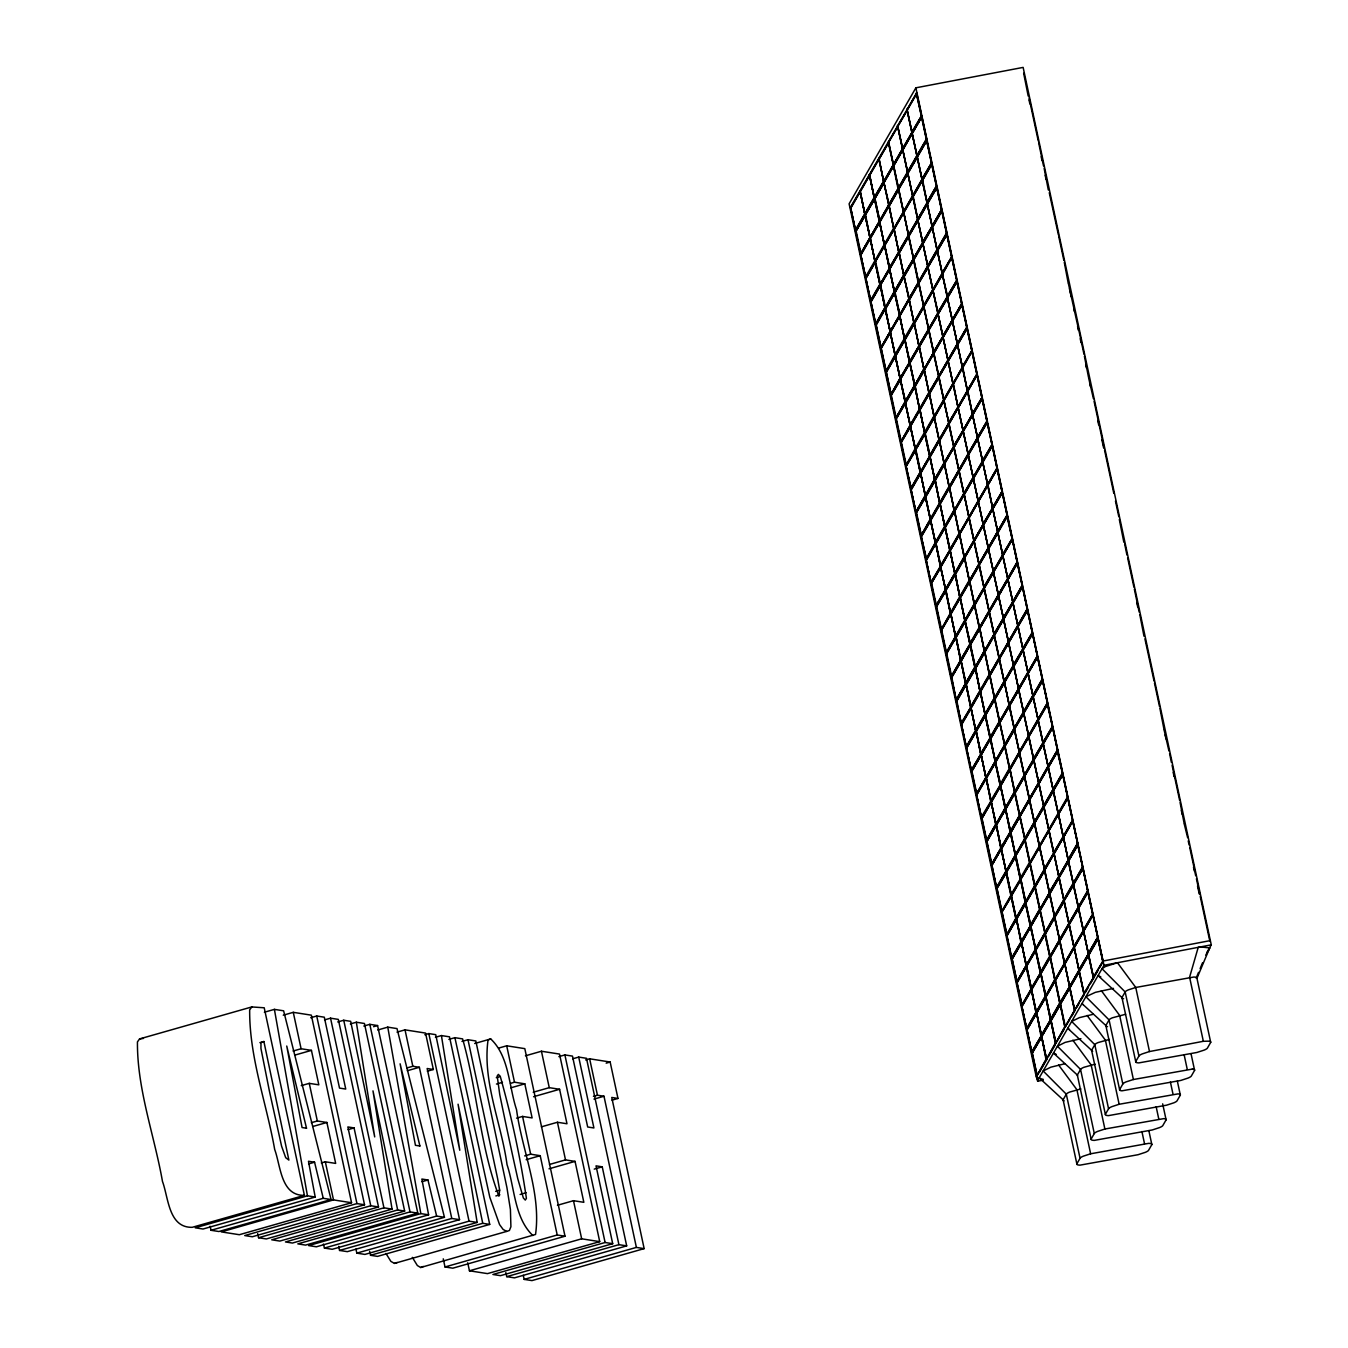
<?xml version="1.0" encoding="UTF-8"?>
<svg xmlns="http://www.w3.org/2000/svg" width="1348" height="1348" viewBox="0 0 1348 1348"><rect width="100%" height="100%" fill="white"/><g stroke="black" fill="none" stroke-linecap="round" stroke-linejoin="round"><path stroke-width="1.5" d="M1210.706 1042.375L1196.957 978.294L1209.712 947.914L1201.675 947.037L1198.22 947.358L1189.593 977.199L1203.343 1041.296L1208.33 1041.161A18.518 2.966 -12.1 0 1 1210.689 1042.375L1207.488 1047.969A16.462 2.629 -12.1 0 1 1204.219 1050.092L1196.906 1052.468L1138.858 1062.898A18.417 2.949 -12.1 0 1 1135.724 1061.634L1121.957 997.554L1098.064 975.615L1100.811 976.879M1196.148 978.126L1198.541 972.363M1200.141 968.538L1202.551 962.775M1206.746 952.699L1211.262 944.864L1023.132 67.4L915.882 87.822L849.105 203.818L1036.309 1077.018L1037.202 1076.108L1021.666 1005.743L1087.718 890.792L1082.848 868.618M1037.505 1077.541L1037.69 1080.473L850.487 207.272L916.758 92.844L907.12 109.778L912.074 132.155M859.973 191.702L850.706 207.777L855.458 229.986L864.725 213.894L860.395 191.618M869.376 175.358L860.108 191.45L864.86 213.658L874.127 197.566L869.797 175.274M878.778 159.03L869.511 175.122L874.262 197.314L883.53 181.222L879.199 158.946M893.252 164.827L888.315 142.45L898.156 126.021M851.026 207.727L887.574 144.388M888.635 142.382L916.825 93.602L921.375 114.361M911.888 131.969L921.476 115.827L916.387 93.686M855.778 229.935L921.577 115.81M870.185 237.299L864.995 215.175L874.835 198.763L879.739 220.718L874.97 198.51L884.237 182.418L855.744 231.266L865.433 215.09M897.97 188.383L893.353 165.922L921.796 116.316L855.963 230.677M856.064 231.216L865.315 215.124M865.467 214.871L874.734 198.779M884.136 182.452L874.549 198.594M884.271 182.199L893.539 166.107M893.353 165.922L902.621 149.83M907.693 171.988L902.756 149.594L912.343 133.435M912.478 133.199L921.746 117.108L926.514 139.316L860.563 254.233L926.817 139.804L921.796 116.316M893.791 165.838L903.042 149.763M903.194 149.51L912.023 133.503M870.033 238.663L860.765 254.755L865.534 276.963L874.801 260.872L870.471 238.579M879.435 222.336L870.168 238.411L874.936 260.619L884.204 244.527L879.873 222.252M888.837 205.991L879.587 222.083L884.339 244.291L893.606 228.2L889.276 205.907M922.133 179.132L917.196 156.739L926.784 140.596L931.535 162.788L866.023 277.637M861.102 254.688L926.885 140.563L941.713 209.749L876.099 324.615M921.948 178.947L931.653 162.771M875.071 262.152L865.804 278.244L870.572 300.436L879.823 284.344L875.071 262.152L930.895 165.838M875.206 261.9L931.923 164.052M866.124 278.177L874.464 263.854M884.608 245.572L889.798 267.696L880.396 284.024L875.644 261.815M889.377 267.763L899.217 251.351M898.779 251.436L908.468 235.26L903.851 212.816M870.892 300.385L879.233 286.062M880.295 284.04L927.171 202.621L922.655 180.143M880.109 285.641L870.842 301.716L875.593 323.924L884.861 307.833L880.53 285.557M889.933 269.212L880.244 285.388L936.961 187.541L927.272 203.717L932.209 226.093L922.622 242.252L932.462 225.841L941.612 209.766L936.843 187.557M898.914 252.969L889.646 269.061L894.415 291.252L903.665 275.161L899.335 252.885M871.162 301.666L880.429 285.574M889.511 269.297L894.263 291.505L885.434 307.512L880.682 285.304M932.024 225.908L941.612 209.766M875.93 323.874L884.861 307.833M885.333 307.529L894.583 291.438M894.735 291.202L903.665 275.161M913.54 258.53L922.807 242.438L917.853 220.044M909.277 298.329L903.952 276.441L895.106 292.449L899.874 314.657L894.55 292.786L876.2 325.154M885.282 308.877L941.494 210.339M894.87 292.718L885.602 308.81L890.034 331.069M895.005 292.482L904.272 276.391M904.087 276.205L913.354 260.113M918.106 282.322L913.489 259.861L922.757 243.769M923.212 243.466L932.479 227.374M936.927 249.65L932.294 227.189L941.561 211.097M904.525 276.121L913.775 260.029M913.927 259.776L923.178 243.702M932.732 227.121L941.999 211.029L946.65 233.255L881.07 347.329L876.301 325.121M941.932 210.254L946.953 233.743L880.699 348.172L946.33 233.305M890.607 332.518L880.918 348.694L947.021 234.501L937.332 250.677L942.269 273.071M899.571 316.274L890.32 332.349L895.072 354.558L904.34 338.466L900.009 316.19M908.973 299.93L899.723 316.022L904.474 338.23L913.742 322.138L909.411 299.846M890.169 332.602L894.937 354.81L886.108 370.818L881.339 348.61M942.1 272.886L951.789 256.71L886.175 371.576M928.502 329.215L923.565 306.839L933.254 290.663M938.157 312.618L932.968 290.494L942.656 274.335M947.56 296.29L942.37 274.166L951.57 257.316M890.708 392.285L886.377 372.099L922.824 308.793M923.885 306.771L932.226 292.449M933.288 290.443L951.637 258.075M904.761 339.511L909.951 361.635L900.11 378.047L895.207 356.091L899.975 378.283L891.129 394.307M909.512 361.702L919.353 345.29M918.915 345.374L928.604 329.198M937.719 312.702L947.425 296.526M947.122 296.375L956.827 280.199L892.056 392.538M900.666 379.496L890.977 395.655L957.097 281.479L947.408 297.655L952.345 320.032L942.758 336.191L952.598 319.779M900.245 379.58L904.997 401.771L896.167 417.779L891.416 395.587M914.399 385.444L905.148 401.536L914.736 385.376L910.069 363.151M919.488 346.824L923.818 369.099L914.972 385.107L909.782 362.983M952.16 319.847L961.747 303.704L956.996 281.496M896.066 417.796L905.317 401.721M914.871 385.14L923.818 369.099M924.273 368.796L933.541 352.704L928.604 330.327L938.427 313.899M942.943 336.377L933.355 352.519L943.044 336.36L938.006 313.983L947.695 297.807M952.48 319.796L961.747 303.704M961.697 305.036L896.016 419.144L905.704 402.968M905.856 402.732L915.107 386.64L919.437 408.933L910.186 425.008L905.283 403.052L910.035 425.26L901.205 441.268L896.437 419.06M919.437 408.933L915.258 386.387L924.509 370.296L928.839 392.588L919.589 408.68M928.991 392.352L938.68 376.176M957.383 343.521L952.446 321.127L962.135 304.968L967.106 327.682L900.835 442.11L966.887 327.16L957.636 343.251M910.743 426.457L901.054 442.633L967.173 328.44L957.468 344.616L962.421 367.01M919.724 410.213L910.456 426.288L915.208 448.496L924.475 432.405L920.145 410.129M929.126 393.869L919.858 409.961L924.61 432.169L933.878 416.077L929.547 393.784M910.304 426.541L915.073 448.749L906.244 464.757L901.475 442.548M962.236 366.825L971.925 350.649L967.493 330.479M971.925 350.649L906.311 465.515M971.773 352.013L925.217 433.382L930.086 455.573L920.684 471.901L915.915 449.693L906.075 466.122L911.282 488.246M915.494 449.777L925.183 433.601M934.585 417.273L925.318 433.365M948.891 422.901L943.701 400.777L971.706 351.255M906.412 466.054L914.753 451.732M915.814 449.726L924.155 435.404M915.343 450.03L920.111 472.221L910.844 488.313L890.775 395.149L957.029 280.721M929.648 455.641L938.916 439.566L934.147 417.358M948.453 422.986L958.158 406.81M958.293 406.557L967.561 390.465M967.695 390.229L976.862 374.154L920.566 471.918M912.192 486.476L920.431 472.171M920.381 473.502L911.113 489.594L915.882 511.802L925.149 495.71L920.819 473.434M929.783 457.174L920.515 473.266L925.284 495.474L934.552 479.382L930.221 457.09M939.185 440.847L929.935 456.921L934.686 479.13L943.954 463.038L939.623 440.762M926.025 557.499L910.911 489.088L977.165 374.66L948.739 424.266L953.676 446.643L944.089 462.802L953.777 446.626M911.433 489.543L976.811 375.502M972.296 413.785L982.001 397.626L977.131 375.435M916.202 511.734L925.149 495.71M925.604 495.407L934.552 479.382M935.006 479.079L944.274 462.987M963.213 430.063L972.481 413.971L967.965 391.51M977.165 374.66L982.203 398.132L915.949 512.56L982.001 397.626L963.331 430.046M981.833 398.974L916.151 513.082L925.84 496.906M925.992 496.671L935.242 480.579L939.573 502.871L930.322 518.946L925.419 496.991L930.171 519.199L921.341 535.207L916.589 512.998M939.573 502.871L935.394 480.326L944.662 464.234L948.992 486.527L939.725 502.619M982.17 398.924L986.921 421.132L920.987 536.049L967.392 456.113M976.795 439.768L967.999 454.377M977.519 437.46L972.582 415.066L982.271 398.907L987.241 421.621L977.401 438.033M930.878 520.395L921.19 536.571L925.941 556.673M939.859 504.152L930.592 520.227L935.344 542.435L944.611 526.343L940.281 504.068M949.262 487.808L939.994 503.899L944.763 526.108L954.013 510.016L949.683 487.723M982.557 460.949L977.62 438.555L987.309 422.379L977.94 438.488M921.51 536.504L967.46 456.837M968.538 454.832L976.879 440.51M930.457 520.48L935.209 542.688L926.278 558.712M982.372 460.763L992.061 444.587L987.629 424.418M992.061 444.587L926.009 559.538L946.094 652.718L955.344 636.627L951.014 614.334M935.478 543.969L926.228 560.06L930.979 582.252L940.82 565.84L936.051 543.632L940.247 566.16M935.63 543.716L973.526 478.54M978.176 500.765L973.239 478.371L982.928 462.212M978.429 500.496L987.696 484.404L982.641 462.044L992.347 445.868L996.998 468.093L987.831 484.168M926.548 559.993L992.347 445.868M940.382 565.924L950.222 549.512L945.032 527.388M949.784 549.58L959.051 533.505L954.721 511.212M931.3 582.201L997.099 468.076M940.955 567.373L931.249 583.532L996.947 469.441M949.919 551.113L940.668 567.205L945.42 589.413L954.687 573.321L950.357 551.029M931.485 582.943L997.301 468.599L950.07 550.86L954.822 573.069L964.09 556.977L959.759 534.701M945.285 589.649L936.018 605.741L945.605 589.598L940.516 567.441M992.448 507.724L1002.137 491.565L936.085 606.499L1002.339 492.071L997.301 468.599M945.74 589.346L955.007 573.254M955.142 573.018L964.09 556.977M964.545 556.673L973.812 540.582L968.875 518.205M973.964 540.346L983.214 524.254L978.277 501.86M992.768 507.674L1002.019 491.582L997.267 469.374M1001.985 492.913L936.287 607.021L945.993 590.845M936.725 606.937L941.477 629.145L950.306 613.138L945.555 590.929L955.395 574.518L959.725 596.793L950.458 612.885M959.725 596.793L955.53 574.265L964.797 558.173L969.128 580.466L959.86 596.557M1002.406 492.846L992.718 509.005L997.655 531.398L988.505 547.473M968.723 582.724L941.123 629.988L1007.175 515.037L997.908 531.129M950.593 614.418L941.325 630.51L968.791 583.448M959.995 598.091L950.728 614.166L955.496 636.374L964.747 620.282L960.416 598.006M969.397 581.746L960.13 597.838L964.898 620.046L974.149 603.955L969.835 581.662M1002.693 554.887L997.756 532.494L1007.007 516.402L1012.095 538.543M969.869 581.443L978.21 567.12M979.271 565.098L1007.445 516.318M1002.508 554.702L1012.196 538.526L983.703 587.374L993.392 571.198L988.354 548.838L998.042 532.662M946.414 652.651L964.157 621.984M965.219 619.979L973.559 605.656M974.621 603.651L982.962 589.329M965.454 621.479L946.363 653.999L1012.045 539.891M974.857 605.151L965.168 621.327L970.358 643.451L960.517 659.863M988.927 611.032L983.973 588.655L993.678 572.479M998.329 594.704L993.375 572.31L1003.08 556.151M1007.731 578.359L1002.777 555.983L1012.415 539.048L946.161 653.477L1021.683 1003.704M960.383 660.099L956.187 637.57L960.955 659.779L951.553 676.106L946.785 653.915M969.937 643.518L979.187 627.443L974.435 605.235M951.435 676.14L1017.235 562.015L1002.76 494.025M951.621 676.881L1017.454 562.537L951.402 677.471L961.09 661.312L965.421 683.588L956.153 699.679L951.823 677.404L960.989 661.329M961.124 661.076L970.391 644.984M979.794 628.657L970.526 644.748L975.396 666.923L984.225 650.916L979.895 628.64L970.206 644.799M979.929 628.404L989.196 612.312M989.331 612.076L998.598 595.985M998.278 596.052L1007.681 579.707M1008.135 579.404L1017.403 563.312L1022.172 585.521L1012.904 601.612M965.994 683.268L961.225 661.059L970.055 645.052L974.823 667.26L965.556 683.352L974.823 667.26M989.297 612.295L979.608 628.471M998.7 595.968L988.876 612.38M998.851 595.715L1008.102 579.623M1003.182 618.007L1013.005 601.579M1003.502 617.94L1022.273 585.504L956.221 700.438L1022.475 586.009L1017.454 562.537M956.473 699.612L965.741 683.537M975.278 666.957L984.545 650.865M984.697 650.612L993.948 634.52L989.011 612.144M970.594 706.824L979.861 690.732L975.531 668.456L966.263 684.548L971.032 706.756L961.191 723.168L956.861 700.876L966.128 684.784M979.861 690.732L975.666 668.204L984.933 652.112L989.264 674.404L979.996 690.496M1021.514 588.571L1012.854 602.944L1017.791 625.337M1022.879 588.823L1027.193 609.01L961.259 723.927L970.055 709.334M1017.066 627.646L970.661 707.599M1026.468 611.318L1017.689 625.91M970.729 708.357L961.461 724.449L966.23 746.657L975.48 730.565L971.15 708.273M980.131 692.013L970.863 708.104L975.632 730.313L984.899 714.221L980.569 691.945M989.533 675.685L980.266 691.777L985.034 713.985L994.302 697.893L989.971 675.601M1022.829 648.826L1017.892 626.432L1027.58 610.256M961.781 724.381L970.122 710.059M971.183 708.054L1018.077 626.618L1008.489 642.777L1013.426 665.154M1018.212 626.365L1026.553 612.043M1013.241 664.968L1023.081 648.557M1022.643 648.641L1032.349 632.465L975.952 730.245M966.55 746.59L974.89 732.267M975.767 731.846L966.499 747.938L971.268 770.129L981.091 753.717L976.34 731.509L980.518 754.038M975.901 731.593L985.59 715.417M995.009 699.09L985.304 715.266L990.494 737.39L980.67 753.802M1027.867 672.298L1022.93 649.921L1032.619 633.745L966.819 747.87M990.072 737.457L999.323 721.382L994.571 699.174M971.588 770.079L1037.37 655.954L1022.896 587.964M971.756 770.82L1037.589 656.476L971.537 771.41L981.226 755.251L985.995 777.442M971.857 771.359L981.125 755.268M995.397 761.115L990.207 738.99L981.26 755.015L985.691 777.291M990.662 738.687L999.93 722.595M1000.064 722.343L1009.332 706.251M1009.012 706.318L1018.734 689.923M1018.886 689.671L1028.136 673.596M1028.288 673.343L1037.539 657.251L1042.307 679.459L976.356 794.376L1042.627 679.948L1037.589 656.476M990.628 738.906L980.94 755.082M995.11 760.946L990.78 738.67L999.609 722.663L1004.799 744.77M1009.433 706.234L999.744 722.41M1009.585 705.998L1018.852 689.906M985.826 778.807L976.575 794.899L981.327 817.107L991.168 800.695L986.399 778.487L990.595 801.015M985.978 778.571L995.667 762.395M1005.069 746.051L995.38 762.227L1000.57 784.351L990.729 800.763M1009.972 768.023L1019.24 751.931L1014.185 729.554L1023.873 713.378M1028.524 735.604L1023.587 713.227L1033.276 697.051M1028.777 735.351L1038.044 719.259L1032.989 696.882L1042.695 680.723L1023.907 713.159M976.896 794.831L1013.443 731.509M1022.846 715.181L1014.185 729.554M1000.132 784.435L1009.399 768.343L1004.648 746.135M1043.015 682.762L1047.345 702.948L981.833 817.781M991.302 802.212L995.633 824.504L986.365 840.596L1052.485 726.404L1042.796 742.58L1038.027 720.371L1047.295 704.279L1051.946 724.398M986.787 840.512L982.035 818.303L1018.481 754.998M1027.884 738.653L982.035 818.303M1028.945 736.648L1047.716 704.195M1000.705 785.884L1005.035 808.16L996.206 824.167L991.016 802.043M1010.107 769.539L1014.437 791.832L1005.608 807.84L1000.418 785.716M1015.145 793.028L986.635 841.877L1052.754 727.684L1043.066 743.86L1048.003 766.237L1038.853 782.312M1029.198 798.909L1024.261 776.532L1033.95 760.356M1038.6 782.581L1033.663 760.188L1043.352 744.029M1000.654 847.976L996.475 825.448L1001.227 847.656L991.825 863.984L987.073 841.792M1000.806 847.74L1010.629 831.328L1005.44 809.204M1010.208 831.396L1019.476 815.304L1014.707 793.113M991.724 864.017L1057.523 749.892L1043.032 681.903M1006.13 871.381L1000.941 849.257L991.993 865.298L996.425 887.557L1062.443 773.398L1057.354 751.257M1001.395 848.954L1010.663 832.862M1010.798 832.626L1020.065 816.534M1020.2 816.281L1029.468 800.19L1019.88 816.349M1029.619 799.954L1038.87 783.862M1039.022 783.609L1048.272 767.518M1053.041 789.726L1048.104 767.349L1057.691 751.19L1062.763 773.887L996.492 888.315L1062.123 773.449M1001.362 849.189L991.673 865.349L1057.725 750.415L991.892 864.759M1005.844 871.229L1001.513 848.937L1010.343 832.929L1015.533 855.053M1015.246 854.885L1010.916 832.609L1019.745 816.602L1024.935 838.709M1038.988 783.845L1029.147 800.257M1048.525 767.265L1057.792 751.173M997.132 888.753L1001.901 910.962L1011.303 894.634L1006.535 872.426L996.711 888.837L1005.372 874.448M1006.114 872.51L1015.802 856.334M1025.205 839.989L1015.516 856.165L1062.831 774.662L1053.125 790.821L1058.079 813.215M1039.257 845.887L1034.32 823.493L1044.009 807.317M1048.677 829.542L1043.723 807.166L1053.428 790.99M1006.434 872.442L1014.774 858.12M1010.865 894.701L1020.706 878.289L1015.954 856.081M1020.268 878.374L1029.535 862.282L1024.783 840.074M1011.438 896.15L1001.749 912.326L1010.41 897.937M1020.402 879.89L1011.152 895.982L1015.903 918.19L1025.171 902.098L1020.84 879.823M1030.243 863.478L1020.554 879.654L1067.852 798.134L1039.359 846.982L1044.548 869.106M1011.472 895.931L1019.813 881.609M1011 896.235L1015.769 918.443L1006.939 934.45L1002.171 912.242M1029.821 863.562L1034.573 885.771L1025.744 901.778L1020.975 879.57M1044.11 869.19L1053.951 852.762M1006.821 934.467L1072.62 820.342M1016.038 919.724L1006.771 935.815L1011.539 958.007L1021.363 941.595L1016.611 919.387L1020.807 941.915M1016.173 919.471L1025.879 903.295M1035.281 886.967L1025.592 903.143L1030.782 925.267L1020.942 941.679M1040.066 908.94L1049.334 892.848L1044.397 870.471L1072.823 820.865L1007.007 935.209M1007.108 935.748L1072.469 821.707M1030.344 925.335L1039.611 909.243L1034.843 887.051M1011.859 957.956L1021.127 941.864M1021.262 941.612L1030.529 925.52M1030.664 925.284L1039.931 909.192M1058.888 876.267L1068.138 860.176L1063.639 837.715M1072.823 820.865L1077.861 844.354L1011.809 959.287L1021.498 943.128L1026.266 965.32M1012.129 959.237L1021.396 943.145M1021.531 942.892L1030.799 926.801M1045.071 932.648L1039.881 910.54L1030.95 926.565L1035.382 948.824M1040.353 910.22L1049.603 894.128M1049.283 894.196L1059.006 877.801M1058.686 877.868L1068.088 861.524M1068.56 861.22L1077.507 845.196M1025.98 965.168L1021.649 942.875L1030.479 926.868L1035.668 948.992M1040.319 910.456L1030.613 926.615M1049.721 894.112L1040.016 910.288M1049.856 893.876L1059.124 877.784M1059.258 877.531L1068.526 861.439M1063.05 902.317L1016.645 982.254L1082.697 867.32L1077.827 845.129M1072.452 885.973L1063.656 900.582M1021.936 1004.917L1031.439 988.556L1026.687 966.364L1016.847 982.776L1021.599 1002.878M1026.249 966.449L1035.938 950.273M1045.34 933.928L1035.652 950.104L1040.841 972.228L1031.018 988.64M1050.244 955.9L1059.511 939.809L1054.456 917.432L1064.162 901.256M1068.812 923.481L1063.858 901.104L1073.564 884.928M1078.215 907.153L1073.278 884.76L1082.966 868.601L1073.598 884.709M1017.167 982.709L1063.134 903.059M1072.536 886.714L1063.858 901.104M1040.42 972.312L1049.671 956.221L1044.919 934.012M1031.136 990.173L1021.885 1006.265L1026.637 1028.473L1035.904 1012.382L1031.574 990.089M1083.253 930.642L1078.299 908.249L1088.005 892.073L1022.205 1006.198M1040.976 973.761L1045.307 996.037L1036.039 1012.129L1031.287 989.921L1069.335 924.509M1050.378 957.417L1054.709 979.71L1045.88 995.717L1040.69 973.593M1073.665 946.785L1083.489 930.373M1083.067 930.457L1092.655 914.298L1077.928 845.112L1068.239 861.288L1073.177 883.665M1026.957 1028.406L1092.756 914.281L1087.887 892.106M1036.174 1013.662L1026.923 1029.754L1031.675 1051.946L1041.515 1035.534L1036.747 1013.325L1040.942 1035.854M1036.326 1013.41L1092.958 914.803L1027.142 1029.147M1027.243 1029.687L1092.605 915.646M1041.077 1035.618L1050.918 1019.206L1045.728 997.082M1050.48 1019.273L1059.747 1003.182L1055.417 980.906M1031.995 1051.895L1041.263 1035.803M1041.397 1035.55L1050.665 1019.459M1050.8 1019.223L1059.747 1003.182M1069.47 986.787L1059.882 1002.946L1069.587 986.77L1064.971 964.325M1069.621 986.551L1078.872 970.459L1074.373 947.981M1088.274 954.114L1078.703 970.274L1088.392 954.098L1083.775 931.653M1092.958 914.803L1097.997 938.292L1031.945 1053.226L1041.65 1037.067L1045.981 1059.343L1037.134 1075.35L1032.383 1053.142M1032.265 1053.176L1041.532 1037.084M1050.935 1020.739L1041.684 1036.831L1046.537 1059.023L1055.383 1043.015L1051.052 1020.722L1041.347 1036.898M1051.086 1020.503L1060.337 1004.412M1060.488 1004.159L1069.756 988.067L1060.168 1004.226M1069.419 988.135L1079.158 971.74M1079.293 971.487L1088.561 955.395M1093.312 977.603L1088.375 955.226L1097.643 939.135M1051.187 1020.487L1060.455 1004.395L1064.785 1026.67L1055.956 1042.678L1050.766 1020.554M1069.992 987.814L1079.259 971.723M1088.813 955.142L1098.064 939.05M1083.725 993.762L1093.565 977.334M1093.127 977.418L1102.832 961.259M1036.309 1077.018L1103.085 961.023L1210.335 940.601L1209.864 941.426M1039.291 1072.486L1046.604 1059.781L859.906 190.927L1046.604 1059.781M1048.693 1056.158L1054.979 1045.256M1056.023 1043.453L869.308 174.6L1055.585 1043.52L1064.381 1028.928M1065.426 1027.109L878.711 158.255L1064.987 1027.193L1069.604 1019.846M1071.694 1016.224L1073.783 1012.584M1076.917 1007.141L1079.007 1003.519M1081.096 999.879L1084.23 994.436L897.515 125.583L1084.23 994.436M1085.275 992.617L1088.409 987.174M1090.498 983.551L1093.632 978.109L906.918 109.255L1093.632 978.109M1094.677 976.289L1097.811 970.846M1099.901 967.207L1103.035 961.764L1098.418 940.247M1037.69 1080.473L1103.995 965.286L915.882 87.822M1043.234 1080.136L1037.657 1081.197L1038.129 1080.388M1076.833 1163.88L1080.051 1158.286A16.462 2.629 -12.1 0 1 1083.32 1156.163L1090.633 1153.787L1148.665 1143.357A18.417 2.949 -12.1 0 1 1151.815 1144.62L1148.631 1150.215A16.462 2.629 -12.1 0 1 1145.362 1152.321L1138.049 1154.714L1080.001 1165.144A18.417 2.949 -12.1 0 1 1076.85 1163.88L1063.1 1099.783L1039.207 1077.844L1041.027 1079.023M1091.088 1139.127L1094.306 1133.533A16.462 2.629 -12.1 0 1 1097.575 1131.41L1104.888 1129.017L1163.728 1118.638A18.518 2.966 -12.1 0 1 1166.087 1119.868L1162.886 1125.445A16.462 2.629 -12.1 0 1 1159.617 1127.568L1152.287 1129.961L1094.256 1140.391A18.417 2.949 -12.1 0 1 1091.105 1139.111L1077.338 1075.03L1053.462 1053.091L1056.209 1054.355M1105.343 1114.358L1108.562 1108.764A16.462 2.629 -12.1 0 1 1111.83 1106.657L1119.143 1104.265L1177.984 1093.885A18.518 2.966 -12.1 0 1 1180.342 1095.098L1177.124 1100.693A16.462 2.629 -12.1 0 1 1173.855 1102.816L1166.542 1105.191L1108.511 1115.622A18.417 2.949 -12.1 0 1 1105.36 1114.358L1091.594 1050.277L1067.7 1028.322L1069.537 1029.501M1191.16 1054.321L1194.598 1070.346L1191.379 1075.94A16.462 2.629 -12.1 0 1 1188.11 1078.046L1180.797 1080.439L1121.957 1090.818A18.518 2.966 -12.1 0 1 1119.615 1089.605L1122.817 1084.011A16.462 2.629 -12.1 0 1 1126.085 1081.888L1133.398 1079.512L1192.239 1069.116M1135.69 1061.634L1138.908 1056.04A16.462 2.629 -12.1 0 1 1142.177 1053.934L1149.49 1051.541L1203.343 1041.296M1205.752 955.109L1209.712 948.234M461.976 1041.431L467.992 1039.729L497.665 1178.826L499.67 1190.183L498.929 1196.181C480.073 1146.44 477.243 1090.229 462.6 1038.887L454.899 1037.674L448.884 1039.392M139.585 1038.92L137.445 1041.886C137.041 1089.218 154.312 1135.134 162.485 1181.471C168.517 1197.715 168.551 1227.843 192.208 1227.32L304.412 1195.356L264.208 1007.782L251.79 1006.939L139.585 1038.92L143.427 1038.415M251.79 1006.939L249.666 1009.905C249.262 1057.236 266.516 1103.153 274.689 1149.49C280.721 1165.734 280.755 1195.861 304.412 1195.356M412.336 1257.364L417.341 1265.519L420.66 1267.508L423.339 1266.446M420.66 1267.508L535.544 1234.465C541.374 1192.71 522.047 1150.872 516.537 1109.657C508.836 1086.606 509.325 1056.36 490.723 1038.937L474.698 1043.504M490.723 1038.937L488.043 1039.965C482.314 1081.686 501.456 1123.491 507.033 1164.621C514.717 1187.756 514.313 1217.985 532.881 1235.526M385.916 1253.404L390.903 1261.408L394.475 1263.396L397.188 1262.486M394.475 1263.396L506.68 1231.415L509.392 1230.505L510.909 1226.731L510.42 1209.527L506.915 1187.554L475.827 1040.959L467.992 1039.729M264.377 1012.23L274.402 1009.366L283.619 1010.815L331.069 1199.535L218.865 1231.516L211.046 1230.286L210.086 1226.276M283.265 1015.196L293.274 1012.331L311.337 1015.162L351.558 1202.736L239.337 1234.717L221.274 1231.887L333.495 1199.905L351.558 1202.736M310.714 1017.723L316.729 1016.004L324.312 1017.201L339.511 1088.089L345.745 1089.066L330.546 1018.178L324.531 1019.897M259.878 1042.644L263.888 1041.515L288.876 1160.072L285.709 1157.696L281.597 1146.221L269.432 1091.223L260.939 1048.458L260.99 1042.695L263.888 1041.515M337.725 1021.952L343.74 1020.251L350.665 1021.329L374.71 1136.92L356.344 1022.222L350.345 1023.941M363.808 1026.047L369.824 1024.328L377.575 1025.558L417.796 1213.133L305.575 1245.097L297.824 1243.884L410.028 1211.903L417.796 1213.133M373.581 1026.687L377.575 1025.558M293.072 1051.036L301.093 1048.744L311.439 1050.378L318.819 1084.837L309.265 1083.354L301.261 1085.629M377.76 1030.007L387.769 1027.142L397.003 1028.591L444.452 1217.311L332.248 1249.293L324.43 1248.063L323.453 1244.052M295.397 1054.945L311.439 1050.378M397.003 1032.13L405.023 1029.855L425.547 1033.073L433.348 1069.486L427.333 1071.205M424.805 1034.725L428.816 1033.579L435.741 1034.674L459.786 1150.265L441.419 1035.567L435.421 1037.269M406.81 1067.987L412.825 1066.268L419.363 1067.296L451.765 1218.457L459.55 1219.67L427.148 1068.509L433.348 1069.486M407.332 1070.716L419.363 1067.296M498.676 1048.087L506.696 1045.795L524.81 1048.643L565.014 1236.217L452.81 1268.182L445.009 1266.968L443.256 1258.83M525.417 1055.821L541.441 1051.238L559.504 1054.069L599.725 1241.643L487.504 1273.624L469.441 1270.793L467.722 1262.773M311.337 1122.699L317.336 1120.98L326.89 1122.48L335.669 1163.408L325.323 1161.791L321.313 1162.92M312.871 1126.473L326.89 1122.48M558.881 1056.63L564.896 1054.928L572.479 1056.107L587.677 1126.995L593.912 1127.973L578.713 1057.085L572.698 1058.803M496.283 1077.659L500.293 1076.513C511.482 1116.397 520.379 1157.41 526.411 1198.389L525.282 1200.074L523.344 1197.951L517.767 1178.691A1860.526 705.796 74.1 0 1 499.754 1094.593L497.21 1075.99L498.372 1074.39L500.293 1076.513M496.452 1084.045L502.467 1082.326M585.639 1059.949L589.649 1058.803L610.155 1062.022L617.974 1098.435L611.958 1100.153M348.07 1129.641L354.069 1127.922L370.767 1205.752L378.518 1206.966L338.314 1019.391L330.546 1018.178M510.504 1083.354L514.498 1082.208L524.81 1083.826L532.123 1117.93L522.569 1116.43L516.554 1118.149M510.774 1087.836L524.81 1083.826M606.162 1063.168L610.155 1062.022M533.218 1092.234L549.259 1087.668L559.605 1089.285L566.986 1123.76L557.432 1122.261L541.407 1126.827M533.555 1096.716L559.605 1089.285M308.574 1163.931L314.573 1162.212L323.25 1198.305L331.069 1199.535M593.44 1096.362L597.45 1095.216L603.988 1096.244L636.391 1247.406L644.159 1248.619L611.756 1097.457L617.974 1098.435M593.962 1099.092L603.988 1096.244M315.213 1197.041L307.445 1195.828L195.241 1227.809L203.009 1229.022L315.213 1197.041L308.473 1161.268L314.573 1162.212M211.046 1230.286L323.25 1198.305M421.941 1181.707L427.956 1179.989L436.634 1216.081L444.452 1217.311M364.533 1204.775L356.95 1203.579L244.729 1235.56L252.312 1236.756L364.533 1204.775L347.851 1126.945L354.069 1127.922M524.658 1155.91L530.657 1154.191L540.211 1155.691L557.213 1234.987L565.014 1236.217M526.192 1159.684L540.211 1155.691M257.67 1233.639L258.546 1237.734L370.767 1205.752M378.518 1206.966L266.314 1238.947L258.546 1237.734M392.049 1209.089L383.944 1207.825L271.74 1239.806L279.845 1241.07L392.049 1209.089L372.975 1090.869L397.66 1209.965L404.653 1211.06L364.432 1023.486L356.344 1022.222M549.479 1164.47L565.503 1159.887L575.057 1161.386L583.836 1202.315L573.49 1200.697L557.449 1205.264M397.66 1209.965L285.456 1241.946L292.432 1243.041L404.653 1211.06M549.007 1168.817L575.057 1161.386M495.66 1191.329L499.67 1190.183M428.597 1214.818L420.829 1213.604L308.625 1245.586L316.376 1246.799L428.597 1214.818L421.857 1179.045L427.956 1179.989M495.862 1195.946L499.855 1194.8M594.232 1169.12L602.236 1166.829L618.917 1244.659L626.685 1245.872L586.481 1058.298L578.713 1057.085M324.43 1248.063L436.634 1216.081M520.126 1194.463L526.141 1192.744M338.685 1246.344L339.561 1250.438L451.765 1218.457M459.55 1219.67L347.329 1251.652L339.561 1250.438M355.939 1249.057L356.816 1253.135L469.037 1221.153L477.141 1222.434L458.067 1104.197L482.736 1223.31L489.728 1224.405L449.507 1036.831L441.419 1035.567M477.141 1222.434L364.92 1254.415L356.816 1253.135M369.672 1251.332L370.531 1255.291L482.736 1223.31M489.728 1224.405L377.507 1256.387L370.531 1255.291M445.009 1266.968L557.213 1234.987M469.441 1270.793L581.662 1238.812L599.725 1241.643M612.7 1243.682L605.1 1242.502L492.896 1274.483L500.479 1275.663L612.7 1243.682L596.018 1165.851L602.236 1166.829M505.837 1272.546L506.713 1276.64L618.917 1244.659M626.685 1245.872L514.481 1277.853L506.713 1276.64M523.294 1275.292L524.17 1279.387L636.391 1247.406M644.159 1248.619L531.955 1280.6L524.17 1279.387M1113.482 988.387L1095.402 992.33L1085.915 996.694L1109.067 1019.914L1122.817 1084.011M1093.161 1014.303L1079.394 1017.639L1071.66 1021.447L1094.812 1044.683L1108.562 1108.764M1080.928 1038.668L1065.139 1042.392L1057.422 1046.216L1080.557 1069.436L1094.306 1133.533M1064.65 1063.808L1050.884 1067.161L1043.167 1070.969L1066.319 1094.188L1080.051 1158.286M907.423 109.929L897.717 126.105L902.671 148.499L893.505 164.557M1028.187 96.045L1023.654 73.247M921.425 117.175L912.158 133.25L917.095 155.643M912.31 131.902L902.907 148.229M888.602 142.602L879.351 158.693M926.177 139.366L860.934 253.39L856.165 231.182M917.483 156.907L907.794 173.083L912.731 195.46M893.37 164.81L884.103 180.902M908.215 172.999L898.391 189.411L903.329 211.805M922.386 178.863L912.984 195.19M898.813 189.327L889.41 205.671M936.894 186.782L871.061 301.126M850.487 207.272L890.775 393.111M912.849 195.443L903.581 211.535M913.253 196.488L917.769 218.949M889.141 204.391L883.816 182.502M927.272 202.588L918.022 218.679M927.559 203.868L899.487 252.632M903.43 211.788L894.179 227.863M1048.323 189.984L1044.144 168.382M917.87 218.932L908.619 235.024M894.314 229.396L898.644 251.688M869.898 237.13L865.568 214.854M932.159 227.441L922.891 243.533L927.845 265.91M884.911 245.724L889.225 268.016M922.908 242.421L913.641 258.496M937.618 250.846L927.93 267.022L932.867 289.399M913.506 258.749L903.817 274.925L913.405 258.765L908.451 236.389M928.368 266.938L918.527 283.35L923.464 305.743M942.522 272.802L933.119 289.129M918.948 283.265L909.546 299.61M932.985 289.382L923.717 305.474M923.582 305.71L914.315 321.801M923.852 307.007L886.377 372.099M1068.256 283.417L1064.28 262.321M961.63 304.277L895.813 418.621L961.865 303.688L947.021 234.501L951.688 256.727M1068.475 283.923L1078.754 330.294M938.023 312.871L928.755 328.963M914.45 323.335L918.78 345.627M890.32 331.237L885.13 309.113M952.295 321.38L943.027 337.472L947.981 359.849M929.025 330.243L900.38 379.327L905.57 401.451M1073.935 307.327L1074.339 311.337M905.047 339.662L909.378 361.955M942.892 337.708L933.625 353.799L938.579 376.193M957.484 343.504L948.217 359.596M957.771 344.785L948.065 360.961L953.019 383.338L943.853 399.412M933.642 352.687L924.374 368.779M933.49 354.052L924.223 370.144M948.082 359.832L938.815 375.923M948.503 360.876L938.663 377.288L943.6 399.682M962.657 366.74L953.255 383.068M962.944 368.021L967.274 390.313M939.101 377.204L929.699 393.549M953.542 384.349L957.872 406.641M943.718 399.648L934.45 415.74M943.988 400.929L934.72 417.021M1088.51 377.322L1084.415 356.26M1088.611 377.861L1093.43 398.738M972.43 415.319L963.18 431.411L968.117 453.787M948.756 423.137L939.489 439.229M949.16 424.182L939.758 440.51M987.022 421.098L977.772 437.19M963.18 430.298L953.491 446.458L963.079 430.315L958.142 407.922M963.028 431.646L953.777 447.738L958.714 470.132L949.548 486.207M977.62 437.443L968.37 453.535M977.907 438.723L968.201 454.899L973.155 477.276M953.626 447.991L944.358 464.083M968.218 453.771L958.967 469.862M968.639 454.815L958.799 471.227L963.753 493.621M982.81 460.679L973.391 477.007M959.237 471.143L949.835 487.487M973.256 477.259L963.989 493.351M988.118 485.449L992.617 507.91L983.029 524.069L992.869 507.64M963.854 493.587L954.586 509.679M964.275 494.632L968.774 517.093L959.624 533.168M978.294 500.748L969.027 516.84M992.583 509.258L983.315 525.349L988.253 547.726M1006.939 515.644L969.33 580.988M945.319 527.54L949.649 549.832M983.332 524.22L974.065 540.312M983.164 525.585L973.913 541.677L978.85 564.071M973.93 540.565L964.663 556.657M973.761 541.93L964.511 558.021M988.354 547.709L979.103 563.801M988.775 548.754L978.934 565.166L983.888 587.559M1002.946 554.618L993.543 570.945M978.951 564.054L969.701 580.146M979.373 565.082L969.97 581.426M1123.844 542.267L1119.312 519.452M1017.083 563.38L1007.815 579.471L1012.769 601.848M1007.984 578.107L1017.133 562.032L1012.365 539.823M1007.832 578.343L998.565 594.434M983.989 587.526L974.722 603.618M984.259 588.806L975.008 604.898M1022.441 586.801L956.861 700.876M998.43 594.687L989.162 610.779M950.306 613.138L946.128 590.609M1012.719 603.196L1003.451 619.288L1008.388 641.665M989.028 611.015L979.76 627.106M1027.311 608.976L1018.043 625.068M1003.603 617.923L993.779 634.335L1003.35 618.193L998.413 595.799M1003.316 619.524L994.049 635.616L998.986 658.009L989.836 674.084M1017.909 625.32L1008.641 641.412M994.066 634.504L984.798 650.595M993.897 635.868L984.647 651.96M1032.551 632.987L966.718 747.331M1008.506 641.648L999.239 657.74M1008.911 642.693L999.087 659.105L1004.024 681.498M1023.216 650.09L995.144 698.837M999.508 659.02L990.106 675.365M1143.98 636.205L1139.801 614.587M1037.219 657.319L1027.951 673.41L1032.905 695.787M1013.679 664.884L1004.277 681.229M1013.949 666.165L1018.465 688.643M1028.12 672.045L1037.37 655.954L1032.517 633.762M1027.968 672.281L1018.717 688.373M966.263 684.548L970.459 707.077M1027.816 673.646L1018.414 689.991M1004.125 681.465L994.875 697.556M1004.546 682.509L1009.062 704.97L999.896 721.045M1041.987 679.51L976.727 793.534L971.959 771.342M1018.566 688.626L1009.298 704.718M1047.447 702.915L1038.179 719.006M1038.314 720.54L1028.625 736.716L1033.377 758.907L1043.217 742.495M1014.471 729.723L1005.204 745.815M1052.687 726.926L986.854 841.27M1028.642 735.587L1019.374 751.679M1029.046 736.631L1019.223 753.043L1024.16 775.437M1057.523 749.892L1048.255 765.984M1164.032 729.605L1159.937 708.526M1164.133 730.144L1168.952 751.005M1033.815 758.823L1024.413 775.167M1047.952 767.585L1038.55 783.929M1024.261 775.403L1015.01 791.495M1024.547 776.684L1015.28 792.776M1038.701 782.565L1029.451 798.656M1029.299 798.892L1020.048 814.984M1067.582 796.853L1058.315 812.945M1067.801 797.376L1001.968 911.72M1005.743 809.356L1010.073 831.649M1058.18 813.198L1048.913 829.29M1058.601 814.226L1063.1 836.704L1072.519 820.359L1067.751 798.168M1034.607 823.662L1025.356 839.753M1048.778 829.526L1039.51 845.617M1063.353 836.434L1053.529 852.846L1048.761 830.654M1039.375 845.87L1030.108 861.962M1039.797 846.898L1030.378 863.242M1184.167 823.544L1180.073 802.464M1184.269 824.083L1187.639 837.698M1054.22 854.042L1058.736 876.52L1049.148 892.662L1058.854 876.503M1068.256 860.159L1058.989 876.251M1044.414 869.342L1035.146 885.434M1044.683 870.623L1035.416 886.714M1082.259 867.387L1016.999 981.411L1012.247 959.203M1082.461 867.91L1073.059 884.254M1049.435 892.831L1040.184 908.923M1087.718 890.792L1078.467 906.884M1078.316 907.137L1069.065 923.228M1078.602 908.417L1068.897 924.593L1073.851 946.97M1054.759 917.6L1045.492 933.692M1068.913 923.464L1059.646 939.556M1012.028 958.698L1077.659 843.831L1072.789 821.64M1074.086 946.7L1064.684 963.045M1088.24 955.462L1078.821 971.807M1064.549 963.281L1055.282 979.373M1103.035 961.764L916.337 92.911M1103.995 965.286L1211.262 944.864M1078.99 970.442L1069.722 986.534M1046.014 997.234L1050.345 1019.526M1084.163 993.678L1074.76 1010.006M1074.609 1010.259L1065.358 1026.35M1125.631 1014.269L1112.353 1017.807A16.462 2.629 -12.1 0 0 1109.084 1019.914L1105.849 1025.508L1119.598 1089.605M1032.18 1052.636L1097.794 937.77L1092.925 915.578M1109.387 1039.409L1098.098 1042.56A16.462 2.629 -12.1 0 0 1094.829 1044.683L1091.594 1050.277A18.417 2.949 -12.1 0 0 1092.672 1051.305M1095.132 1064.179L1083.843 1067.313A16.462 2.629 -12.1 0 0 1080.574 1069.436L1077.338 1075.03A18.518 2.966 -12.1 0 0 1077.625 1075.738M1080.877 1088.931L1069.587 1092.082A16.462 2.629 -12.1 0 0 1066.319 1094.188L1063.1 1099.783A18.518 2.966 -12.1 0 0 1064.162 1100.827M1041.953 1079.125L1043.032 1079.175M1083.051 1004.597L1081.955 1003.569L1105.849 1025.508A18.417 2.949 -12.1 0 0 1106.118 1026.216M506.68 1231.415L503.107 1229.427L499.569 1224.591L489.829 1197.31L454.899 1037.674M1101.367 990.696L1119.649 1015.415L1133.398 1079.512M1087.111 1015.448L1105.394 1040.167L1119.143 1104.265M1072.856 1040.218L1091.155 1064.937L1104.888 1129.017M1058.601 1064.971L1076.9 1089.69L1090.633 1153.787M1029.046 97.932L1038.263 140.984M1038.685 142.939L1043.52 165.905M1049.266 192.697L1058.416 234.923M1058.82 236.877L1063.858 260.366M1078.973 330.816L1083.994 354.305M1094.071 401.266L1104.147 448.244M1104.568 450.198L1113.785 493.25M1115.47 501.085L1118.823 516.739M1124.704 544.137L1126.945 555.056M1127.636 557.836L1133.921 587.189M1134.342 589.143L1139.178 612.11M1144.924 638.901L1154.073 681.128M1154.495 683.082L1159.516 706.571M1169.592 753.549L1171.395 762.378M1172.103 765.276L1174.411 776.515M1174.63 777.021L1179.668 800.51M1188.228 840.899L1189.088 844.943M1189.728 847.488L1194.766 870.96M1194.834 871.735L1195.693 875.762M1196.434 878.795L1199.804 894.449M1200.226 896.403L1209.442 939.455M1029.03 99.971L1029.872 103.88M1041.195 156.722L1042.038 160.631M1045.206 175.324L1046.065 179.368M1069.503 288.708L1071.239 296.779M1077.574 326.317L1078.434 330.361M1080.22 338.736L1081.062 342.645M1085.662 364.162L1086.505 368.088M1089.639 382.647L1090.515 386.691M1097.828 420.93L1098.671 424.839M1101.872 439.718L1103.608 447.789M1136.853 602.927L1137.695 606.836M1165.161 734.913L1166.037 738.957M1173.232 772.539L1174.091 776.566M1181.32 810.384L1182.162 814.293M1193.502 867.135L1194.328 871.044M1197.53 885.922L1199.265 893.994M1184.235 1055.231L1187.234 1069.25M1177.343 1081.079L1180.342 1095.098M1170.401 1081.989L1172.979 1094.02M1162.667 1103.844L1166.104 1119.868M1149.49 1051.541L1135.757 987.461L1117.458 962.725L1105.394 966.533L1102.024 968.723L1125.176 991.96L1138.908 1056.04M1156.163 1106.759L1158.724 1118.773M1148.833 1130.601L1151.849 1144.62M1141.908 1131.511L1144.486 1143.525M967.527 329.637L976.744 372.688M987.663 423.575L996.897 466.627M1063.184 775.841L1072.401 818.91M931.822 164.068L936.135 184.255M951.958 258.007L956.288 278.193M962.017 304.985L966.786 327.193M972.093 351.946L976.424 372.132M1002.727 494.885L1007.057 515.071M1027.479 610.29L1031.81 630.46M1052.653 727.701L1057.405 749.909M1063.151 776.701L1067.481 796.87M1098.401 941.089L1102.715 961.276M1018.549 689.738L1023.503 712.132M1038.701 783.677L1043.638 806.07M1058.837 877.615L1063.774 900.009M1078.973 971.554L1083.91 993.948M1009.146 706.082L1014.1 728.459M1029.282 800.021L1034.236 822.398M1049.435 893.96L1054.372 916.337M1059.494 940.921L1064.431 963.315M1069.571 987.882L1074.508 1010.275M924.745 433.685L929.513 455.894M965.033 621.563L969.785 643.771M985.169 715.502L989.921 737.71M995.228 762.479L999.997 784.671M1015.381 856.418L1020.133 878.61M1025.44 903.379L1030.209 925.587M1035.517 950.357L1040.268 972.548M1005.979 872.746L1010.73 894.954M1026.114 966.685L1030.866 988.893M931.687 583.465L936.439 605.656M941.763 630.426L946.515 652.634M1036.73 1076.934L1037.657 1081.197M589.649 1058.803L597.45 1095.216M564.896 1054.928L605.1 1242.502M557.432 1122.261L565.503 1159.887M541.441 1051.238L549.259 1087.668M573.49 1200.697L581.662 1238.812M522.569 1116.43L530.657 1154.191M506.696 1045.795L514.498 1082.208M428.816 1033.579L469.037 1221.153M405.023 1029.855L412.825 1066.268M369.824 1024.328L410.028 1211.903M343.74 1020.251L383.944 1207.825M316.729 1016.004L356.95 1203.579M309.265 1083.354L317.336 1120.98M293.274 1012.331L301.093 1048.744M325.323 1161.791L333.495 1199.905M387.769 1027.142L420.829 1213.604M274.402 1009.366L307.445 1195.828M1123.609 998.7A18.518 2.966 -12.1 0 1 1121.957 997.537L1125.176 991.96A16.462 2.629 -12.1 0 1 1128.445 989.836L1135.757 987.461L1193.789 977.03A18.417 2.949 -12.1 0 1 1196.94 978.294M1107.517 1026.654A18.417 2.949 -12.1 0 1 1106.927 1026.536M1192.255 1069.116A18.518 2.966 -12.1 0 1 1194.581 1070.346M893.219 166.175L883.951 182.266L893.219 166.175M936.253 186.344L926.986 202.436L936.253 186.344M1077.22 843.915L1067.97 860.007L1077.22 843.915M1097.356 937.854L1088.106 953.946L1097.356 937.854M888.534 141.843L1074.828 1010.781L888.534 141.843M306.518 1128.225L302.053 1127.535L286.736 1046.031L306.518 1128.225M419.902 1146.002L415.437 1145.311L400.12 1063.808L419.902 1146.002"/></g></svg>
